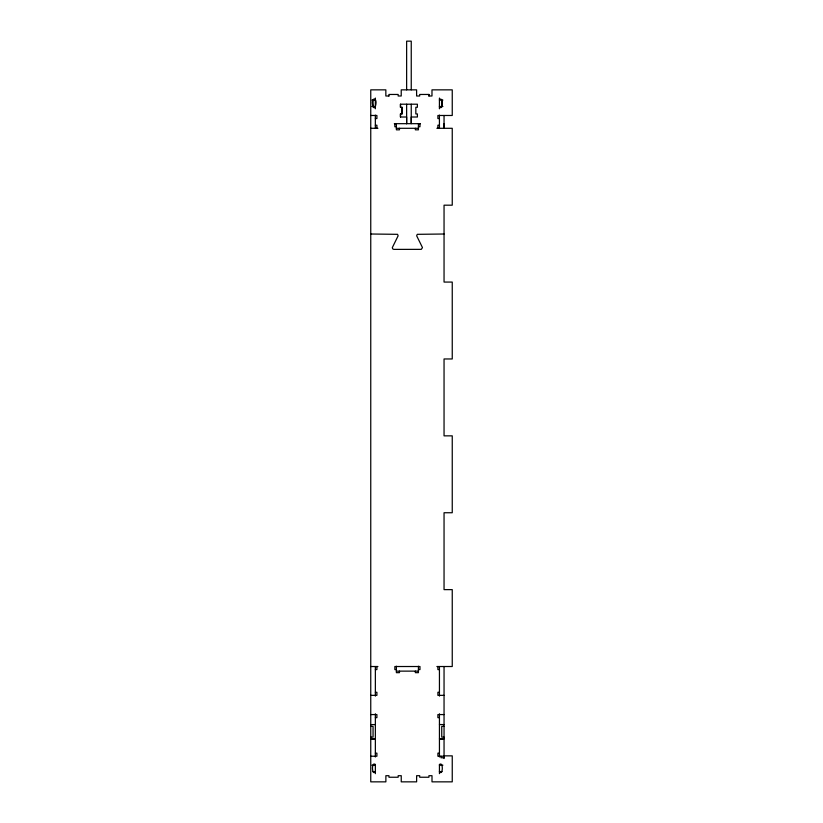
<?xml version="1.0" encoding="UTF-8"?>
<svg xmlns="http://www.w3.org/2000/svg" width="823" height="823" viewBox="0 0 823 823"><rect width="100%" height="100%" fill="white"/><g stroke="black" fill="none" stroke-linecap="round" stroke-linejoin="round"><path stroke-width="1.23" d="M373.056 106.506C369.908 96.558 378.508 96.558 375.36 106.506A1.152 1.152 0 0 1 374.208 107.659A1.152 1.152 0 0 1 373.056 106.506L373.056 100.097M442.897 106.506L439.441 106.506A1.152 1.152 0 0 0 440.593 107.659A1.152 1.152 0 0 0 441.745 106.506C442.887 105.2 442.414 96.26 439.441 99.912M444.05 123.676L444.05 128.295L444.05 115.477M375.36 771.789C372.387 775.441 371.914 766.501 373.056 765.195A1.152 1.152 0 0 1 374.208 764.042A1.152 1.152 0 0 1 375.36 765.195L371.903 765.195M388.95 95.993L385.843 95.993L385.843 89.851L370.751 89.851L370.751 781.85L385.874 781.85L385.874 775.698L388.95 775.698L388.95 777.241L398.178 777.241L398.178 775.698L401.243 775.698L401.243 781.85L416.623 781.85L416.623 775.698L419.699 775.698L419.699 777.241L428.927 777.241L428.927 775.698L432.003 775.698L432.003 781.85L452.249 781.85L452.249 755.853L444.05 755.853M371.903 100.097L375.36 100.097M439.441 100.097L442.897 100.097M406.634 104.202L406.634 123.676L406.634 117.01L400.462 117.01L400.462 113.934L402.015 113.934L402.015 107.278L400.462 107.278L400.462 104.202L417.395 104.202L417.374 107.278L415.831 107.278L415.831 113.934L417.395 113.934L417.395 117.01L411.222 117.01L411.243 123.676L411.243 104.202M371.903 106.506L375.36 106.506M370.751 115.477L376.903 115.477L376.903 118.553L375.36 118.553M439.441 118.553L437.898 118.553L437.898 115.477L452.249 115.477L452.249 89.851L431.982 89.851L431.982 95.993L428.906 95.993L428.906 94.46M394.33 123.676L420.471 123.676M375.339 125.219L376.903 125.219L376.872 128.295M439.441 125.219L437.877 125.219L437.898 128.295M396.388 126.752L394.834 126.752L394.834 123.676M418.413 126.752L419.967 126.752L419.967 123.676M370.751 128.295L377.922 128.295M396.367 128.295L418.434 128.295M436.869 128.295L452.249 128.295L452.249 205.184L444.05 205.184L444.05 282.073L452.249 282.073L452.249 358.962L444.05 358.962L444.05 435.851L452.249 435.851L452.249 512.739L444.05 512.739L444.05 589.628L452.249 589.628L452.249 666.517L436.869 666.517M370.751 234.01L397.55 234.329L398.126 235.8L392.324 247.6L392.664 248.844L393.836 249.39L421.294 249.359L422.477 247.6L416.664 235.8L417.251 234.329L444.05 234.01M370.751 666.517L377.922 666.517M375.36 669.593L376.903 669.593L376.903 666.517M396.388 669.593L394.855 669.593L394.855 666.517L419.967 666.517L419.967 669.593L418.434 669.593M439.441 669.593L437.898 669.593L437.898 666.517M396.377 671.126L418.423 671.126M375.36 692.277L376.903 692.277L376.903 695.353L370.751 695.353M439.441 692.277L437.898 692.277L437.898 695.353L444.05 695.353M370.751 714.57L376.903 714.57L376.903 717.646L375.36 717.646M444.05 714.57L437.898 714.57L437.898 717.646L439.441 717.646M370.751 724.59L375.36 724.59M439.441 724.528L444.05 724.59M370.751 726.349L373.056 726.349L373.056 737.11L370.751 737.11M444.05 726.349L441.745 726.349L441.745 737.11L444.05 737.11M375.36 738.869L370.751 738.869L374.588 738.931M439.441 738.869L444.05 738.869L440.202 738.931M375.36 753.148L376.903 753.148L376.903 756.224L370.751 756.224M439.441 753.148L437.898 753.148L437.898 756.224L444.05 756.224M444.05 757.757L440.974 757.757L440.974 756.224M442.897 765.195L439.441 765.195A1.152 1.152 0 0 1 440.593 764.042A1.152 1.152 0 0 1 441.745 765.195C442.887 766.501 442.414 775.441 439.441 771.789M372.798 771.593L375.36 771.593M439.441 771.593L442.002 771.593M444.05 666.517L444.05 758.528M441.745 99.912L441.745 106.506M439.441 98.05L439.41 108.79M439.41 115.107L439.441 128.295M439.441 666.517L439.441 696.114M439.441 713.798L439.441 756.985M439.441 764.423L439.441 773.651M428.927 95.993L428.927 94.46L419.679 94.46L419.699 95.993L416.603 95.993L416.603 89.851L401.223 89.851L401.223 95.993L398.147 95.993L398.178 94.46L388.919 94.46L388.919 95.993M418.423 123.676L418.434 129.828L415.358 129.828L415.358 128.295M418.423 666.208L418.434 672.669L415.358 672.669L415.358 671.126M411.243 89.851L411.243 41.15L406.634 41.15L406.634 89.851M401.994 107.278L401.994 113.934M400.482 104.202L400.482 107.278M400.482 113.934L400.482 117.01M399.464 128.295L399.464 129.828L396.388 129.828L396.377 123.676M399.464 671.126L399.464 672.669L396.388 672.669L396.377 666.208M375.36 98.05L375.339 108.79M375.339 115.107L375.36 128.295M375.36 666.517L375.36 696.114M375.36 713.798L375.36 756.985M375.36 764.423L375.36 773.651"/></g></svg>
